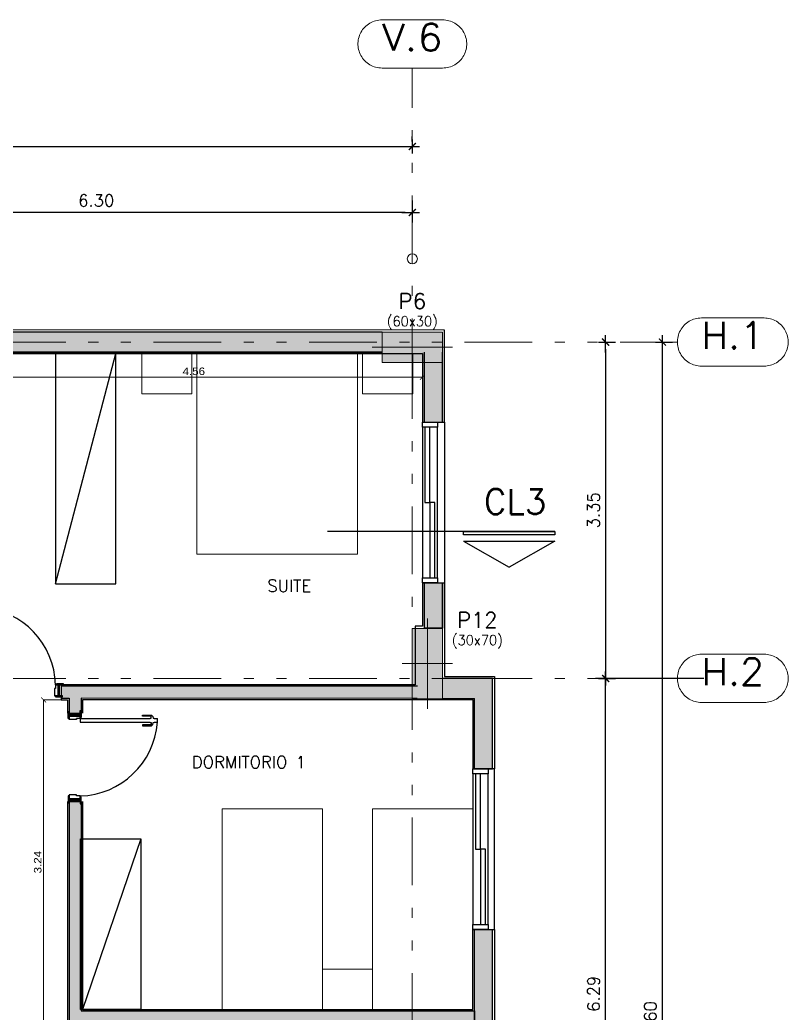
# Model space of a CAD drawing. Header units: metres. Extents: x 219 to 707, y -561 to -17.
# Drawn here: x 360.83 to 368.49, y -177.11 to -167.21 of the extents above; entities that cross this region are included whole.
import ezdxf
from ezdxf.enums import TextEntityAlignment as Align

# ---------------------------------------------------------------- set-up
doc = ezdxf.new("R2010")
doc.units = ezdxf.units.M
doc.linetypes.add('CYPE_RAYAPUNTOPUNTO', pattern=[0.45, 0.225, -0.075, 0, -0.075, 0, -0.075])
for name, color, linetype in [('1', 1, 'Continuous'), ('A-Aberturas', 2, 'Continuous'), ('A-Equipamiento fijo', 253, 'Continuous'), ('A-Muros', 4, 'Continuous'), ('A-Revoques', 1, 'Continuous'), ('A-Texto', 3, 'Continuous'), ('Dr Ejes en bloque', 4, 'Continuous'), ('TCOTA', 1, 'Continuous')]:
    doc.layers.add(name, color=color, linetype=linetype)
for name, color, linetype, lineweight in [('A-Equipamiento', 251, 'Continuous', 5), ('COTAS_ACOTACION', 2, 'Continuous', 0), ('COTAS_REF_LINEAS', 2, 'Continuous', 0), ('COTAS_REPLANTEO', 7, 'CYPE_RAYAPUNTOPUNTO', 0), ('PILAR_DIM', 253, 'Continuous', 0), ('PILAR_EJES', 1, 'Continuous', 0), ('PILAR_HORMIGON', 5, 'Continuous', 20), ('PILAR_REF', 253, 'Continuous', 0)]:
    doc.layers.add(name, color=color, linetype=linetype, lineweight=lineweight)
doc.layers.add('M3- Muro Hueco 15', color=113, linetype='Continuous', transparency=0.7)
doc.layers.add('M4-Muro Hueco 22', color=42, linetype='Continuous', transparency=0.5)
doc.styles.add('1-50', font='arial.ttf', dxfattribs={"width": 1.1, "height": 0.075})
doc.styles.add('CYPETXT', font='romans', dxfattribs={"height": 0.2})
doc.styles.add('T12', font='romans.shx', dxfattribs={"height": 0.12})
doc.styles.add('T25', font='romans.shx', dxfattribs={"height": 0.25})
doc.dimstyles.new('1-50', dxfattribs={"dimscale": 0, "dimtxt": 0.075, "dimasz": 0.05, "dimexe": 0, "dimexo": 0.025, "dimgap": 0.02, "dimtad": 1, "dimzin": 4, "dimdsep": 46, "dimtxsty": '1-50', "dimblk": 'ARCHTICK', "dimcen": 0.09, "dimclrd": 256, "dimclre": 8, "dimclrt": 2, "dimadec": 0, "dimazin": 3, "dimtfac": 1, "dimtofl": 0, "dimtmove": 2, "dimatfit": 3, "dimldrblk": 'OPEN90', "dimfxl": 1, "dimtolj": 1, "dimtzin": 0, "dimlwd": 18, "dimlwe": 18, "dimarcsym": 0})
doc.dimstyles.new('DIM50', dxfattribs={"dimtxt": 0.12, "dimasz": 0.07, "dimexe": 0.1, "dimexo": 0.05, "dimgap": 0.06, "dimtad": 1, "dimzin": 4, "dimdsep": 46, "dimtxsty": 'T12', "dimblk1": 'COTA1', "dimblk2": 'COTA1', "dimsah": 1, "dimcen": 0.07, "dimclrt": 3, "dimadec": 0, "dimazin": 0, "dimtfac": 1, "dimtmove": 2, "dimatfit": 0, "dimldrblk": 'COTA1', "dimfxl": 1, "dimtolj": 1, "dimtzin": 4, "dimarcsym": 0})

# ---------------------------------------------------------------- blocks, each defined once
blk = doc.blocks.new('A$Cdcc540ea')
for points in [[(-0.15, -0.1), (0, -0.1), (0, -0.15), (-0.15, -0.15), (-0.15, -0.1)], [(-0.15, -1.65), (0, -1.65), (0, -1.7), (-0.15, -1.7), (-0.15, -1.65)]]:
    blk.add_lwpolyline(points)
at = {"color": 1}
blk.add_lwpolyline([(-0.15, -1.65), (0, -1.65), (0, -0.15), (-0.15, -0.15)], close=True, dxfattribs=at)
for points in [[(-0.075, -0.9), (-0.075, -0.15), (-0.125, -0.15), (-0.125, -0.9)], [(-0.025, -1.65), (-0.025, -0.9), (-0.075, -0.9), (-0.075, -1.65)]]:
    blk.add_lwpolyline(points, close=True)
blk = doc.blocks.new('hoja 75')
for p, q in [((2946.8799, 1180.9638), (2947.5768, 1180.9638)), ((2946.8799, 1180.9638), (2946.8799, 1180.9278)), ((2947.502, 1180.9982), (2947.5913, 1180.9982)), ((2947.502, 1180.9896), (2947.502, 1180.9982)), ((2947.5875, 1180.9896), (2947.502, 1180.9896)), ((2947.5768, 1180.9638), (2947.5768, 1180.9675)), ((2947.5768, 1180.9675), (2947.5864, 1180.9675)), ((2947.5864, 1180.9675), (2947.5891, 1180.9821)), ((2947.5891, 1180.9821), (2947.5875, 1180.9896)), ((2947.5913, 1180.9982), (2947.6042, 1180.9864)), ((2947.6042, 1180.9864), (2947.6069, 1180.967)), ((2947.6069, 1180.967), (2947.6166, 1180.967)), ((2947.6166, 1180.967), (2947.6166, 1180.9638)), ((2947.6166, 1180.9638), (2947.6499, 1180.9638)), ((2947.6499, 1180.9277), (2947.6499, 1180.9638)), ((2946.8799, 1180.9278), (2947.5768, 1180.9278)), ((2947.5875, 1180.9019), (2947.502, 1180.9019)), ((2947.502, 1180.9019), (2947.502, 1180.8933)), ((2947.502, 1180.8933), (2947.5913, 1180.8933)), ((2947.5768, 1180.9278), (2947.5768, 1180.924)), ((2947.5768, 1180.924), (2947.5864, 1180.924)), ((2947.5864, 1180.924), (2947.5891, 1180.9094)), ((2947.5891, 1180.9094), (2947.5875, 1180.9019)), ((2947.5913, 1180.8933), (2947.6042, 1180.9051)), ((2947.6042, 1180.9051), (2947.6069, 1180.9245)), ((2947.6069, 1180.9245), (2947.6166, 1180.9245)), ((2947.6166, 1180.9277), (2947.6499, 1180.9277)), ((2947.6166, 1180.9245), (2947.6166, 1180.9277))]:
    blk.add_line(p, q)
blk = doc.blocks.new('A$C30CA3CF2')
at = {"transparency": 33554661}
h = blk.add_hatch(dxfattribs=at)
h.set_pattern_fill('ANSI31', color=1, scale=0.001, angle=180, style=0)
h.set_pattern_definition([(225, (3011.2897267, 1180.500286), (0.0022450640303, -0.0022450640303), [])])
h.paths.add_polyline_path([(1.609, 0.7021), (1.624, 0.7021), (1.624, 0.8121), (1.609, 0.8121)])
h.paths.add_polyline_path([(0.774, 0.7021), (0.789, 0.7021), (0.789, 0.8121), (0.774, 0.8121)])
for p, q in [((0.774, 0.8121), (0.754, 0.8121)), ((1.624, 0.8121), (1.644, 0.8121)), ((0.824, 0.7761), (0.814, 0.7761)), ((1.574, 0.7021), (1.654, 0.7021))]:
    blk.add_line(p, q, dxfattribs=at)
for points in [[(0.734, 0.8221), (0.804, 0.8221), (0.804, 0.8121), (0.734, 0.8121)], [(1.664, 0.8221), (1.594, 0.8221), (1.594, 0.8121), (1.664, 0.8121)], [(0.744, 0.7021), (0.814, 0.7021), (0.814, 0.6921), (0.744, 0.6921)], [(1.654, 0.7021), (1.584, 0.7021), (1.584, 0.6921), (1.654, 0.6921)]]:
    blk.add_lwpolyline(points, close=True, dxfattribs=at)
at = {"color": 0, "linetype": 'ByBlock', "transparency": 33554661}
for points in [[(0.759, 0.8121), (0.774, 0.8121), (0.774, 0.7021), (0.759, 0.7021)], [(0.789, 0.8121), (0.814, 0.8121), (0.814, 0.7761), (0.824, 0.7761), (0.824, 0.7021), (0.789, 0.7021)], [(1.609, 0.8121), (1.584, 0.8121), (1.584, 0.7761), (1.574, 0.7761), (1.574, 0.7021), (1.609, 0.7021)], [(1.624, 0.8121), (1.639, 0.8121), (1.639, 0.7021), (1.624, 0.7021)]]:
    blk.add_lwpolyline(points, close=True, dxfattribs=at)
at = {"color": 1, "transparency": 33554661}
blk.add_arc((0.7921, 0.7921), 0.7921, 1.44662, 85.80964, dxfattribs=at)
at = {"transparency": 33554661, "rotation": 90}
blk.add_blockref('hoja 75', (1181.7777, -2946.0678), dxfattribs=at)
blk.add_blockref('hoja 75', (1181.7777, -2946.0678), dxfattribs=at)
blk = doc.blocks.new('_ArchTick')
at = {"color": 0, "linetype": 'ByBlock', "const_width": 0.15}
blk.add_lwpolyline([(-0.5, -0.5), (0.5, 0.5)], dxfattribs=at)
blk = doc.blocks.new('*D288')
at = {"layer": 'Defpoints', "color": 0, "transparency": 16777216}
for p in [(360.2898, -170.6219), (364.8456, -170.6219), (360.2898, -170.7741)]:
    blk.add_point(p, dxfattribs=at)
at = {"layer": 'TCOTA', "color": 8, "lineweight": 18, "transparency": 16777216}
for p, q in [((360.2898, -170.6469), (360.2898, -170.7741)), ((364.8456, -170.6469), (364.8456, -170.7741))]:
    blk.add_line(p, q, dxfattribs=at)
at = {"layer": 'TCOTA', "lineweight": 18, "transparency": 16777216}
blk.add_line((364.8456, -170.7741), (360.2898, -170.7741), dxfattribs=at)
at = {"layer": 'TCOTA', "lineweight": 18, "transparency": 16777216, "xscale": 0.05, "yscale": 0.05, "zscale": 0.05, "rotation": 180}
blk.add_blockref('_ArchTick', (360.2898, -170.7741), dxfattribs=at)
at = {"layer": 'TCOTA', "lineweight": 18, "transparency": 16777216, "xscale": 0.05, "yscale": 0.05, "zscale": 0.05}
blk.add_blockref('_ArchTick', (364.8456, -170.7741), dxfattribs=at)
at = {"layer": 'TCOTA', "color": 2, "transparency": 16777216, "insert": (362.5677, -170.7158), "char_height": 0.075, "attachment_point": 5, "style": '1-50'}
blk.add_mtext('\\A1;4.56', dxfattribs=at)
blk = doc.blocks.new('_Open90')
at = {"color": 0, "linetype": 'ByBlock', "lineweight": -2}
for p, q in [((0, 0), (-1, 0)), ((-0.5, 0.5), (0, 0)), ((0, 0), (-0.5, -0.5))]:
    blk.add_line(p, q, dxfattribs=at)
blk = doc.blocks.new('*D322')
at = {"layer": 'Defpoints', "color": 0, "transparency": 16777216}
for p in [(361.3097, -173.989), (361.0705, -177.2247), (361.3097, -177.2247)]:
    blk.add_point(p, dxfattribs=at)
at = {"layer": 'TCOTA', "color": 8, "lineweight": 18, "transparency": 16777216}
for p, q in [((361.2847, -173.989), (361.0705, -173.989)), ((361.2847, -177.2247), (361.0705, -177.2247))]:
    blk.add_line(p, q, dxfattribs=at)
at = {"layer": 'TCOTA', "lineweight": 18, "transparency": 16777216}
blk.add_line((361.0705, -173.989), (361.0705, -177.2247), dxfattribs=at)
at = {"layer": 'TCOTA', "lineweight": 18, "transparency": 16777216, "xscale": 0.05, "yscale": 0.05, "zscale": 0.05}
for p, rotation in [((361.0705, -173.989), 90), ((361.0705, -177.2247), 270)]:
    blk.add_blockref('_ArchTick', p, dxfattribs=dict(at, rotation=rotation))
at = {"layer": 'TCOTA', "color": 2, "transparency": 16777216, "insert": (361.0122, -175.6069), "char_height": 0.075, "attachment_point": 5, "rotation": 90, "style": '1-50'}
blk.add_mtext('\\A1;3.24', dxfattribs=at)
blk = doc.blocks.new('Ejes del pilar')
at = {"layer": 'PILAR_EJES'}
for p, q in [((0, -0.5), (0, 0.5)), ((-0.5, 0), (0.5, 0))]:
    blk.add_line(p, q, dxfattribs=at)
blk = doc.blocks.new('A$Cbfd24b4d')
at = {"transparency": 33554559}
h = blk.add_hatch(color=253, dxfattribs=at)
h.paths.add_polyline_path([(-3.1502, 0.1), (-3.1502, 0), (-3.15, 0), (-2.8002, 0), (-2.8002, 0.1)])
h.paths.add_polyline_path([(-2.4502, 0.1), (-2.7, 0.1), (-2.7, 0), (-2.4502, 0)])
h.paths.add_polyline_path([(-2.8002, 0), (-2.7, 0), (-2.7, 0.1), (-2.8002, 0.1)])
h.paths.add_polyline_path([(-2.7, 0), (-2.8002, 0), (-2.8002, -0.1), (-2.7, -0.1)])
h.paths.add_polyline_path([(-2.4502, -0.1), (-2.4502, 0), (-2.7, 0), (-2.7, -0.1)])
h.paths.add_polyline_path([(-3.1502, -0.1), (-2.8503, -0.1), (-2.85, -0.1), (-2.8002, -0.1), (-2.8002, 0), (-3.15, 0), (-3.1502, 0)])
h.paths.add_polyline_path([(-0.35, 0.1), (-0.35, 0), (0, 0), (0, 0.1)])
h.paths.add_polyline_path([(0, 0), (0.0484, 0), (0.0484, 0.1), (0, 0.1)])
h.paths.add_polyline_path([(0.35, 0.1), (0.0484, 0.1), (0.0484, 0), (0.35, 0)])
h.paths.add_polyline_path([(0.35, -0.1), (0.35, 0), (0.0484, 0), (0.0484, -0.1)])
h.paths.add_polyline_path([(0.0484, 0), (0, 0), (0, -0.1), (0.0484, -0.1)])
h.paths.add_polyline_path([(-0.35, -0.1), (0, -0.1), (0, 0), (-0.35, 0)])
h.paths.add_polyline_path([(6, 0.1), (6, 0), (6.3, 0), (6.3, 0.1)])
h.paths.add_polyline_path([(6.6, 0.1), (6.3, 0.1), (6.3, 0), (6.6, 0)])
h.paths.add_polyline_path([(6.3, -0.05), (6.6, -0.05), (6.6, 0), (6.3, 0)])
h.paths.add_polyline_path([(6, -0.05), (6.3, -0.05), (6.3, 0), (6, 0)])
h.paths.add_polyline_path([(6, -0.2), (6.3, -0.2), (6.3, -0.05), (6, -0.05)])
h.paths.add_polyline_path([(6.6, -0.2), (6.6, -0.05), (6.3, -0.05), (6.3, -0.2)])
h.paths.add_polyline_path([(-17.7003, -3.3492), (-17.7003, -3.4229), (-17.3003, -3.4229), (-17.3003, -3.3492)])
h.paths.add_polyline_path([(-16.9003, -3.3492), (-17.3003, -3.3492), (-17.3003, -3.4229), (-16.9003, -3.4229)])
h.paths.add_polyline_path([(-17.7003, -3.4742), (-17.3003, -3.4742), (-17.3003, -3.4229), (-17.7003, -3.4229)])
h.paths.add_polyline_path([(-17.3003, -3.4742), (-16.9003, -3.4742), (-16.9003, -3.4229), (-17.3003, -3.4229)])
h.paths.add_polyline_path([(-16.9003, -3.5992), (-16.9003, -3.4742), (-17.3003, -3.4742), (-17.3003, -3.5992)])
h.paths.add_polyline_path([(-17.7003, -3.5992), (-17.3003, -3.5992), (-17.3003, -3.4742), (-17.7003, -3.4742)])
h = blk.add_hatch(color=253, dxfattribs=at)
h.paths.add_polyline_path([(-17.7008, -9.9381), (-17.0008, -9.9381), (-17.0008, -9.6381), (-17.7008, -9.6381)])
h.paths.add_polyline_path([(-17.2011, -13.9003), (-16.9011, -13.9003), (-16.9011, -13.3003), (-17.2011, -13.3003)])
h.paths.add_polyline_path([(-12.0511, -13.9003), (-11.7511, -13.9003), (-11.7511, -13.3003), (-12.0511, -13.3003)])
h.paths.add_polyline_path([(-12.0508, -10.4381), (-11.7508, -10.4381), (-11.7508, -9.6381), (-12.0508, -9.6381)])
h.paths.add_polyline_path([(-6.8008, -10.3381), (-6.4508, -10.3381), (-6.4508, -9.6381), (-6.8008, -9.6381)])
h.paths.add_polyline_path([(-6.802, -13.9003), (-6.502, -13.9003), (-6.502, -13.3003), (-6.802, -13.3003)])
h.paths.add_polyline_path([(-3.7511, -13.9003), (-3.4511, -13.9003), (-3.4511, -13.2003), (-3.7511, -13.2003)])
h.paths.add_polyline_path([(-3.7508, -10.3381), (-3.4508, -10.3381), (-3.4508, -9.6381), (-3.7508, -9.6381)])
h.paths.add_polyline_path([(0.9002, -13.9003), (1.6002, -13.9003), (1.6002, -13.6003), (0.9002, -13.6003)])
h.paths.add_polyline_path([(6.3, -13.9003), (6.6, -13.9003), (6.6, -13.3003), (6.3, -13.3003)])
h.paths.add_polyline_path([(6.3, -10.3381), (6.6, -10.3381), (6.6, -9.6381), (6.3, -9.6381)])
h.paths.add_polyline_path([(6.2997, -3.5519), (6.5997, -3.5519), (6.5997, -2.8519), (6.2997, -2.8519)])
h.paths.add_polyline_path([(-0.3503, -4.0492), (-0.0503, -4.0492), (-0.0503, -3.3492), (-0.3503, -3.3492)])
h.paths.add_polyline_path([(-3.1503, -4.05), (-2.8503, -4.05), (-2.8503, -3.35), (-3.1503, -3.35)])
h.paths.add_polyline_path([(-7.3003, -3.6492), (-6.6003, -3.6492), (-6.6003, -3.3492), (-7.3003, -3.3492)])
h.paths.add_polyline_path([(-12.0503, -3.6492), (-11.3503, -3.6492), (-11.3503, -3.3492), (-12.0503, -3.3492)])
at = {"layer": 'PILAR_HORMIGON'}
for points in [[(6, -0.2), (6.6, -0.2), (6.6, 0.1), (6, 0.1), (6, -0.2)], [(6, -0.2), (6.6, -0.2), (6.6, 0.1), (6, 0.1), (6, -0.2)], [(6.2997, -3.5519), (6.5997, -3.5519), (6.5997, -2.8519), (6.2997, -2.8519), (6.2997, -3.5519)], [(6.2997, -3.5519), (6.5997, -3.5519), (6.5997, -2.8519), (6.2997, -2.8519), (6.2997, -3.5519)]]:
    blk.add_lwpolyline(points, close=True, dxfattribs=at)
at = {"layer": 'PILAR_EJES'}
for p, xscale, yscale in [((6.3, -0.05), 0.8, 0.5), ((6.3, -0.05), 0.8, 0.5), ((6.4497, -3.2019), 0.5, 0.9000000000000001), ((6.4497, -3.2019), 0.5, 0.9000000000000001)]:
    blk.add_blockref('Ejes del pilar', p, dxfattribs=dict(at, xscale=xscale, yscale=yscale))
at = {"layer": 'PILAR_DIM', "lineweight": 0, "style": 'CYPETXT', "width": 0.882521}
for s, p, p2 in [('(60x30)', (6.0458, 0.16), (6.5543, 0.16)), ('(60x30)', (6.0458, 0.16), (6.5543, 0.16)), ('(30x70)', (6.6939, -3.0182), (7.2024, -3.0182)), ('(30x70)', (6.6939, -3.0182), (7.2024, -3.0182))]:
    blk.add_text(s, height=0.1, dxfattribs=at).set_placement(p, p2, align=Align.FIT)
at = {"layer": 'PILAR_REF', "style": 'CYPETXT'}
for s, width, p, p2 in [('P6', 0.99744, (6.1616, 0.3342), (6.4384, 0.3342)), ('P6', 0.99744, (6.1616, 0.3342), (6.4384, 0.3342)), ('P12', 0.951021, (6.7468, -2.8441), (7.1495, -2.8441)), ('P12', 0.951021, (6.7468, -2.8441), (7.1495, -2.8441))]:
    blk.add_text(s, height=0.15333, dxfattribs=dict(at, width=width)).set_placement(p, p2, align=Align.FIT)
blk = doc.blocks.new('COTA1')
for p, q in [((-1.5, 0), (1, 0)), ((0, 1), (0, -1))]:
    blk.add_line(p, q)
at = {"const_width": 0.2}
blk.add_lwpolyline([(-0.5, -0.5), (0.5, 0.5)], dxfattribs=at)
blk = doc.blocks.new('*D846')
at = {"layer": 'Defpoints', "color": 0, "transparency": 16777216}
for p in [(139.0277, 145.208), (132.7277, 145.0374), (132.7277, 145.0374)]:
    blk.add_point(p, dxfattribs=at)
at = {"layer": 'TCOTA', "color": 0, "lineweight": -2, "transparency": 16777216}
for p, q in [((132.7277, 145.0874), (132.7277, 145.1374)), ((139.0277, 145.158), (139.0277, 144.9374)), ((138.9577, 145.0374), (132.7977, 145.0374))]:
    blk.add_line(p, q, dxfattribs=at)
at = {"layer": 'TCOTA', "color": 0, "lineweight": -2, "transparency": 16777216, "xscale": 0.07, "yscale": 0.07, "zscale": 0.07, "rotation": 180}
blk.add_blockref('COTA1', (132.7277, 145.0374), dxfattribs=at)
at = {"layer": 'TCOTA', "color": 0, "lineweight": -2, "transparency": 16777216, "xscale": 0.07, "yscale": 0.07, "zscale": 0.07}
blk.add_blockref('COTA1', (139.0277, 145.0374), dxfattribs=at)
at = {"layer": 'TCOTA', "color": 3, "transparency": 16777216, "insert": (135.8777, 145.1574), "char_height": 0.12, "attachment_point": 5, "style": 'T12'}
blk.add_mtext('\\A1;6.30', dxfattribs=at)
blk = doc.blocks.new('*D847')
at = {"layer": 'Defpoints', "color": 0, "transparency": 16777216}
for p in [(115.8777, 145.6949), (139.0277, 145.6949), (139.0277, 145.6949)]:
    blk.add_point(p, dxfattribs=at)
at = {"layer": 'TCOTA', "color": 0, "lineweight": -2, "transparency": 16777216}
for p, q in [((115.8777, 145.7449), (115.8777, 145.7949)), ((139.0277, 145.7449), (139.0277, 145.7949)), ((115.9477, 145.6949), (138.9577, 145.6949))]:
    blk.add_line(p, q, dxfattribs=at)
at = {"layer": 'TCOTA', "color": 0, "lineweight": -2, "transparency": 16777216, "xscale": 0.07, "yscale": 0.07, "zscale": 0.07, "rotation": 180}
blk.add_blockref('COTA1', (115.8777, 145.6949), dxfattribs=at)
at = {"layer": 'TCOTA', "color": 0, "lineweight": -2, "transparency": 16777216, "xscale": 0.07, "yscale": 0.07, "zscale": 0.07}
blk.add_blockref('COTA1', (139.0277, 145.6949), dxfattribs=at)
at = {"layer": 'TCOTA', "color": 3, "transparency": 16777216, "insert": (127.4527, 145.8149), "char_height": 0.12, "attachment_point": 5, "style": 'T12'}
blk.add_mtext('\\A1;23.15', dxfattribs=at)
blk = doc.blocks.new('*D839')
at = {"layer": 'Defpoints', "color": 0, "transparency": 16777216}
for p in [(140.9541, 143.7469), (140.9541, 140.394), (140.9541, 140.394)]:
    blk.add_point(p, dxfattribs=at)
at = {"layer": 'TCOTA', "color": 0, "lineweight": -2, "transparency": 16777216}
for p, q in [((141.0041, 143.7469), (141.0541, 143.7469)), ((140.9541, 143.6769), (140.9541, 140.464)), ((141.0041, 140.394), (141.0541, 140.394))]:
    blk.add_line(p, q, dxfattribs=at)
at = {"layer": 'TCOTA', "color": 0, "lineweight": -2, "transparency": 16777216, "xscale": 0.07, "yscale": 0.07, "zscale": 0.07}
for p, rotation in [((140.9541, 143.7469), 90), ((140.9541, 140.394), 270)]:
    blk.add_blockref('COTA1', p, dxfattribs=dict(at, rotation=rotation))
at = {"layer": 'TCOTA', "color": 3, "transparency": 16777216, "insert": (140.8341, 142.0704), "char_height": 0.12, "attachment_point": 5, "rotation": 90, "style": 'T12'}
blk.add_mtext('\\A1;3.35', dxfattribs=at)
blk = doc.blocks.new('*D841')
at = {"layer": 'Defpoints', "color": 0, "transparency": 16777216}
for p in [(140.9541, 140.394), (141.9839, 140.394, 0), (140.9541, 134.1088)]:
    blk.add_point(p, dxfattribs=at)
at = {"layer": 'TCOTA', "color": 0, "lineweight": -2, "transparency": 16777216}
for p, q in [((141.9339, 140.394), (140.8541, 140.394)), ((140.9541, 134.1788), (140.9541, 140.324)), ((141.0041, 134.1088), (141.0541, 134.1088))]:
    blk.add_line(p, q, dxfattribs=at)
at = {"layer": 'TCOTA', "color": 0, "lineweight": -2, "transparency": 16777216, "xscale": 0.07, "yscale": 0.07, "zscale": 0.07}
for p, rotation in [((140.9541, 140.394), 90), ((140.9541, 134.1088), 270)]:
    blk.add_blockref('COTA1', p, dxfattribs=dict(at, rotation=rotation))
at = {"layer": 'TCOTA', "color": 3, "transparency": 16777216, "insert": (140.8341, 137.2514), "char_height": 0.12, "attachment_point": 5, "rotation": 90, "style": 'T12'}
blk.add_mtext('\\A1;6.29', dxfattribs=at)
blk = doc.blocks.new('*D843')
at = {"layer": 'Defpoints', "color": 0, "transparency": 16777216}
for p in [(141.52, 143.7469), (141.52, 143.7469), (141.52, 130.1466)]:
    blk.add_point(p, dxfattribs=at)
at = {"layer": 'TCOTA', "color": 0, "lineweight": -2, "transparency": 16777216}
for p, q in [((141.57, 143.7469), (141.62, 143.7469)), ((141.52, 130.2166), (141.52, 143.6769)), ((141.57, 130.1466), (141.62, 130.1466))]:
    blk.add_line(p, q, dxfattribs=at)
at = {"layer": 'TCOTA', "color": 0, "lineweight": -2, "transparency": 16777216, "xscale": 0.07, "yscale": 0.07, "zscale": 0.07}
for p, rotation in [((141.52, 143.7469), 90), ((141.52, 130.1466), 270)]:
    blk.add_blockref('COTA1', p, dxfattribs=dict(at, rotation=rotation))
at = {"layer": 'TCOTA', "color": 3, "transparency": 16777216, "insert": (141.4, 136.9468), "char_height": 0.12, "attachment_point": 5, "rotation": 90, "style": 'T12'}
blk.add_mtext('\\A1;13.60', dxfattribs=at)
blk = doc.blocks.new('Flecha2')
for p, q in [((-0.35, -0.2), (0, 0)), ((0.35, -0.2), (0, 0)), ((-0.35, -0.2), (0.35, -0.2)), ((0.35, -0.25), (-0.35, -0.25)), ((-0.35, -0.25), (-0.35, -0.275)), ((-0.35, -0.275), (0.35, -0.275)), ((0.35, -0.275), (0.35, -0.25))]:
    blk.add_line(p, q)
blk = doc.blocks.new('DSADADASDAS')
at = {"layer": 'COTAS_ACOTACION'}
blk.add_circle((139.0277, 144.5765, -0.525), 0.05, dxfattribs=at)
at = {"layer": 'COTAS_REF_LINEAS'}
for points in [[(139.3297, 146.9578), (139.3457, 146.9573), (139.3617, 146.9557), (139.3775, 146.953), (139.3931, 146.9493), (139.4084, 146.9446), (139.4234, 146.9388), (139.438, 146.932), (139.452, 146.9243), (139.4655, 146.9157), (139.4784, 146.9062), (139.4907, 146.8958), (139.5022, 146.8847), (139.513, 146.8728), (139.5229, 146.8602), (139.532, 146.847), (139.5402, 146.8332), (139.5474, 146.8189), (139.5537, 146.8041), (139.5589, 146.7889), (139.5632, 146.7735), (139.5664, 146.7577), (139.5685, 146.7419), (139.5696, 146.7259), (139.5696, 146.7098), (139.5685, 146.6938), (139.5664, 146.6779), (139.5632, 146.6622), (139.5589, 146.6467), (139.5537, 146.6316), (139.5474, 146.6168), (139.5402, 146.6025), (139.532, 146.5887), (139.5229, 146.5755), (139.513, 146.5629), (139.5022, 146.551), (139.4907, 146.5398), (139.4784, 146.5295), (139.4655, 146.52), (139.452, 146.5113), (139.438, 146.5036), (139.4234, 146.4969), (139.4084, 146.4911), (139.3931, 146.4864), (139.3775, 146.4826), (139.3617, 146.48), (139.3457, 146.4784), (139.3297, 146.4778), (138.7257, 146.4778), (138.7097, 146.4784), (138.6937, 146.48), (138.6779, 146.4826), (138.6623, 146.4864), (138.647, 146.4911), (138.632, 146.4969), (138.6175, 146.5036), (138.6034, 146.5113), (138.5899, 146.52), (138.577, 146.5295), (138.5647, 146.5398), (138.5532, 146.551), (138.5424, 146.5629), (138.5325, 146.5755), (138.5234, 146.5887), (138.5152, 146.6025), (138.508, 146.6168), (138.5017, 146.6316), (138.4965, 146.6467), (138.4922, 146.6622), (138.4891, 146.6779), (138.4869, 146.6938), (138.4858, 146.7098), (138.4858, 146.7259), (138.4869, 146.7419), (138.4891, 146.7577), (138.4922, 146.7735), (138.4965, 146.7889), (138.5017, 146.8041), (138.508, 146.8189), (138.5152, 146.8332), (138.5234, 146.847), (138.5325, 146.8602), (138.5424, 146.8728), (138.5532, 146.8847), (138.5647, 146.8958), (138.577, 146.9062), (138.5899, 146.9157), (138.6034, 146.9243), (138.6175, 146.932), (138.632, 146.9388), (138.647, 146.9446), (138.6623, 146.9493), (138.6779, 146.953), (138.6937, 146.9557), (138.7097, 146.9573), (138.7257, 146.9578), (139.3297, 146.9578)], [(142.5335, 143.9869), (142.5495, 143.9863), (142.5655, 143.9847), (142.5813, 143.9821), (142.5969, 143.9784), (142.6122, 143.9736), (142.6272, 143.9678), (142.6417, 143.9611), (142.6558, 143.9534), (142.6693, 143.9448), (142.6822, 143.9352), (142.6945, 143.9249), (142.706, 143.9137), (142.7168, 143.9018), (142.7267, 143.8892), (142.7358, 143.876), (142.744, 143.8622), (142.7512, 143.8479), (142.7575, 143.8331), (142.7627, 143.818), (142.767, 143.8025), (142.7702, 143.7868), (142.7723, 143.7709), (142.7734, 143.7549), (142.7734, 143.7389), (142.7723, 143.7229), (142.7702, 143.707), (142.767, 143.6912), (142.7627, 143.6758), (142.7575, 143.6606), (142.7512, 143.6459), (142.744, 143.6315), (142.7358, 143.6177), (142.7267, 143.6045), (142.7168, 143.5919), (142.706, 143.58), (142.6945, 143.5689), (142.6822, 143.5585), (142.6693, 143.549), (142.6558, 143.5404), (142.6417, 143.5327), (142.6272, 143.5259), (142.6122, 143.5202), (142.5969, 143.5154), (142.5813, 143.5117), (142.5655, 143.509), (142.5495, 143.5074), (142.5335, 143.5069), (141.9095, 143.5069), (141.8935, 143.5074), (141.8775, 143.509), (141.8617, 143.5117), (141.8461, 143.5154), (141.8308, 143.5202), (141.8158, 143.5259), (141.8013, 143.5327), (141.7872, 143.5404), (141.7737, 143.549), (141.7608, 143.5585), (141.7485, 143.5689), (141.737, 143.58), (141.7262, 143.5919), (141.7163, 143.6045), (141.7072, 143.6177), (141.699, 143.6315), (141.6918, 143.6459), (141.6855, 143.6606), (141.6803, 143.6758), (141.676, 143.6912), (141.6728, 143.707), (141.6707, 143.7229), (141.6696, 143.7389), (141.6696, 143.7549), (141.6707, 143.7709), (141.6728, 143.7868), (141.676, 143.8025), (141.6803, 143.818), (141.6855, 143.8331), (141.6918, 143.8479), (141.699, 143.8622), (141.7072, 143.876), (141.7163, 143.8892), (141.7262, 143.9018), (141.737, 143.9137), (141.7485, 143.9249), (141.7608, 143.9352), (141.7737, 143.9448), (141.7872, 143.9534), (141.8013, 143.9611), (141.8158, 143.9678), (141.8308, 143.9736), (141.8461, 143.9784), (141.8617, 143.9821), (141.8775, 143.9847), (141.8935, 143.9863), (141.9095, 143.9869), (142.5335, 143.9869)], [(142.5335, 140.6353), (142.5495, 140.6347), (142.5655, 140.6331), (142.5813, 140.6305), (142.5969, 140.6268), (142.6122, 140.622), (142.6272, 140.6162), (142.6417, 140.6095), (142.6558, 140.6018), (142.6693, 140.5932), (142.6822, 140.5836), (142.6945, 140.5733), (142.706, 140.5621), (142.7168, 140.5502), (142.7267, 140.5376), (142.7358, 140.5244), (142.744, 140.5106), (142.7512, 140.4963), (142.7575, 140.4815), (142.7627, 140.4664), (142.767, 140.4509), (142.7702, 140.4352), (142.7723, 140.4193), (142.7734, 140.4033), (142.7734, 140.3873), (142.7723, 140.3713), (142.7702, 140.3554), (142.767, 140.3396), (142.7627, 140.3242), (142.7575, 140.309), (142.7512, 140.2943), (142.744, 140.2799), (142.7358, 140.2661), (142.7267, 140.2529), (142.7168, 140.2403), (142.706, 140.2284), (142.6945, 140.2173), (142.6822, 140.2069), (142.6693, 140.1974), (142.6558, 140.1888), (142.6417, 140.1811), (142.6272, 140.1743), (142.6122, 140.1686), (142.5969, 140.1638), (142.5813, 140.1601), (142.5655, 140.1574), (142.5495, 140.1558), (142.5335, 140.1553), (141.9095, 140.1553), (141.8935, 140.1558), (141.8775, 140.1574), (141.8617, 140.1601), (141.8461, 140.1638), (141.8308, 140.1686), (141.8158, 140.1743), (141.8013, 140.1811), (141.7872, 140.1888), (141.7737, 140.1974), (141.7608, 140.2069), (141.7485, 140.2173), (141.737, 140.2284), (141.7262, 140.2403), (141.7163, 140.2529), (141.7072, 140.2661), (141.699, 140.2799), (141.6918, 140.2943), (141.6855, 140.309), (141.6803, 140.3242), (141.676, 140.3396), (141.6728, 140.3554), (141.6707, 140.3713), (141.6696, 140.3873), (141.6696, 140.4033), (141.6707, 140.4193), (141.6728, 140.4352), (141.676, 140.4509), (141.6803, 140.4664), (141.6855, 140.4815), (141.6918, 140.4963), (141.699, 140.5106), (141.7072, 140.5244), (141.7163, 140.5376), (141.7262, 140.5502), (141.737, 140.5621), (141.7485, 140.5733), (141.7608, 140.5836), (141.7737, 140.5932), (141.7872, 140.6018), (141.8013, 140.6095), (141.8158, 140.6162), (141.8308, 140.622), (141.8461, 140.6268), (141.8617, 140.6305), (141.8775, 140.6331), (141.8935, 140.6347), (141.9095, 140.6353), (142.5335, 140.6353)]]:
    blk.add_lwpolyline(points, close=True, dxfattribs=at)
at = {"layer": 'COTAS_REPLANTEO', "ltscale": 3}
for p, q in [((139.0277, 125.9327, -0.525), (139.0277, 146.4778, -0.525)), ((110.0984, 143.7469, -0.525), (141.6696, 143.7469, -0.525)), ((110.0984, 140.3953, -0.525), (141.6696, 140.3953, -0.525))]:
    blk.add_line(p, q, dxfattribs=at)
at = {"layer": 'COTAS_REF_LINEAS', "style": 'CYPETXT'}
for s, width, p, p2 in [('V.6', 1.057, (138.7257, 146.6512, -0.525), (139.3297, 146.6512, -0.525)), ('H.1', 1.142791, (141.9095, 143.6802, -0.525), (142.5335, 143.6802, -0.525)), ('H.2', 1.002857, (141.9095, 140.3286, -0.525), (142.5335, 140.3286, -0.525))]:
    blk.add_text(s, height=0.26667, dxfattribs=dict(at, width=width)).set_placement(p, p2, align=Align.FIT)
at = {"layer": 'TCOTA'}
for base, p1, p2, picture, middle in [((139.0277, 145.6949, -0.525), (115.8777, 145.6949, -0.525), (139.0277, 145.6949, -0.525), '*D847', (127.4527, 145.8149, -0.525)), ((132.7277, 145.0374, -0.525), (139.0277, 145.208, -0.525), (132.7277, 145.0374, -0.525), '*D846', (135.8777, 145.1574, -0.525))]:
    dim = blk.add_linear_dim(base=base, p1=p1, p2=p2, dimstyle='DIM50', dxfattribs=at)
    dim.commit()
    dim.dimension.update_dxf_attribs({"geometry": picture, "text_midpoint": middle})
for base, p1, p2, picture, middle in [((140.9541, 140.394, -0.525), (140.9541, 143.7469, -0.525), (140.9541, 140.394, -0.525), '*D839', (140.8341, 142.0704, -0.525)), ((141.52, 143.7469, -0.525), (141.52, 130.1466, -0.525), (141.52, 143.7469, -0.525), '*D843', (141.4, 136.9468, -0.525)), ((140.9541, 140.394, -0.525), (140.9541, 134.1088, -0.525), (141.9839, 140.394, -0.525), '*D841', (140.8341, 137.2514, -0.525))]:
    dim = blk.add_linear_dim(base=base, p1=p1, p2=p2, angle=90, dimstyle='DIM50', dxfattribs=at)
    dim.commit()
    dim.dimension.update_dxf_attribs({"geometry": picture, "text_midpoint": middle})

msp = doc.modelspace()

# ---------------------------------------------------------------- hatches: boundary and pattern name
at = {"layer": 'M3- Muro Hueco 15', "transparency": 33554687}
h = msp.add_hatch(color=256, dxfattribs=at)
h.dxf.hatch_style = 1
h.paths.add_polyline_path([(360.2752, -170.526), (360.1952, -170.526), (360.1952, -171.2226), (360.2752, -171.2226)])
h.paths.add_polyline_path([(358.8106, -172.2198), (358.6956, -172.2198)])
h.paths.add_polyline_path([(358.8106, -172.2198), (358.6956, -172.2198), (358.6956, -173.0349), (358.8106, -173.0349)])
h.paths.add_polyline_path([(360.195, -173.0349), (358.2956, -173.0349), (358.2956, -173.155), (360.195, -173.155)])
h.paths.add_polyline_path([(364.7953, -173.854), (361.2441, -173.854), (361.2441, -173.9744), (364.7953, -173.9744)])
h.paths.add_polyline_path([(361.4447, -173.9744), (361.3247, -173.9744), (361.3247, -174.1216), (361.4447, -174.1216)])
h.paths.add_polyline_path([(360.2747, -175.7338), (360.2747, -175.6248), (359.7757, -175.6248), (359.7757, -175.7848), (360.2747, -175.7848)])
h.paths.add_polyline_path([(361.4447, -175.0016), (361.3247, -175.0016), (361.3247, -177.0897), (361.4447, -177.0897)])
h.paths.add_polyline_path([(365.3652, -177.0897), (361.3247, -177.0897), (361.3247, -177.2097), (365.3652, -177.2097)])
h.paths.add_polyline_path([(360.2747, -175.7336), (360.1948, -175.7336), (360.1948, -175.7338), (360.2747, -175.7338)], flags=17)
at = {"layer": 'M4-Muro Hueco 22', "transparency": 33554687}
h = msp.add_hatch(color=256, dxfattribs=at)
h.dxf.hatch_style = 1
h.paths.add_polyline_path([(358.7956, -170.326), (364.4456, -170.326), (364.4456, -170.526), (358.7956, -170.526)])
h = msp.add_hatch(color=256, dxfattribs=at)
h.dxf.hatch_style = 1
h.paths.add_polyline_path([(365.0456, -171.2233), (364.8656, -171.2233), (364.8656, -170.526), (365.0456, -170.526)])
h = msp.add_hatch(color=256, dxfattribs=at)
h.dxf.hatch_style = 1
h.paths.add_polyline_path([(365.0453, -172.8233), (364.8656, -172.8233), (364.8656, -173.2756), (365.0453, -173.2756)])
h = msp.add_hatch(color=256, dxfattribs=at)
h.dxf.hatch_style = 1
h.paths.add_polyline_path([(365.5456, -173.7748), (365.0456, -173.7748), (365.0456, -173.9756), (365.3656, -173.9746), (365.3655, -174.6782), (365.5003, -174.6782), (365.5455, -174.6782)])
h = msp.add_hatch(color=256, dxfattribs=at)
h.dxf.hatch_style = 1
h.paths.add_polyline_path([(365.5453, -176.2782), (365.3653, -176.2782), (365.3652, -177.0897), (365.3652, -177.2097), (365.3676, -177.7448), (365.5476, -177.7448)])

# ---------------------------------------------------------------- linework, layer by layer
at = {"layer": '1'}
msp.add_line((365.3652, -177.0897), (365.3652, -177.2247), dxfattribs=at)
at = {"layer": 'A-Aberturas', "color": 252}
msp.add_line((365.0656, -171.2233), (365.0656, -172.8233), dxfattribs=at)
at = {"layer": 'A-Aberturas'}
msp.add_line((365.5653, -176.2782), (365.5655, -174.6782), dxfattribs=at)
at = {"layer": 'A-Equipamiento'}
for points in [[(362.5493, -170.5387), (362.0493, -170.5387), (362.0493, -170.9387), (362.5493, -170.9387)], [(362.5993, -170.5387), (362.5993, -172.5387), (364.1993, -172.5387), (364.1993, -170.5387)], [(364.2493, -170.5387), (364.7493, -170.5387), (364.7493, -170.9387), (364.2493, -170.9387)], [(362.8502, -177.0747), (362.8502, -175.0747), (363.8502, -175.0747), (363.8502, -177.0747)], [(364.3502, -177.0747), (364.3502, -176.6747), (363.8502, -176.6747), (363.8502, -177.0747)]]:
    msp.add_lwpolyline(points, close=True, dxfattribs=at)
msp.add_lwpolyline([(365.2066, -177.0747), (364.3502, -177.0747), (364.3502, -175.0747), (365.3502, -175.0747), (365.3502, -177.0747), (365.2216, -177.0747)], dxfattribs=at)
at = {"layer": 'A-Equipamiento fijo'}
for p, q in [((361.1897, -172.8332), (361.7897, -170.5387)), ((362.0397, -175.3747), (361.4597, -177.0747))]:
    msp.add_line(p, q, dxfattribs=at)
msp.add_lwpolyline([(361.1897, -170.5387), (361.1897, -172.8332), (361.7897, -172.8332), (361.7897, -170.5387), (361.1897, -170.5387)], dxfattribs=at)
msp.add_lwpolyline([(361.4398, -175.3747), (362.0397, -175.3747), (362.0397, -177.0747), (361.4397, -177.0747)], close=True, dxfattribs=at)
at = {"layer": 'A-Muros', "transparency": 33554687}
for p, q in [((364.4456, -170.326), (358.7956, -170.326)), ((364.4456, -170.526), (360.2752, -170.526)), ((360.2752, -170.526), (364.4456, -170.526)), ((365.0456, -171.2233), (365.0456, -170.526)), ((364.8656, -173.2756), (364.8656, -172.8233)), ((365.0456, -173.2756), (365.0456, -172.8233)), ((365.5456, -173.7753), (365.0456, -173.7753)), ((365.5455, -174.6782), (365.5456, -173.7753)), ((365.3655, -174.6782), (365.3656, -173.9746)), ((365.5451, -177.7448), (365.5453, -176.2782))]:
    msp.add_line(p, q, dxfattribs=at)
at = {"layer": 'A-Muros'}
for p, q in [((364.8656, -171.2233), (364.8656, -170.526)), ((364.8656, -171.2233), (365.0456, -171.2233)), ((364.8656, -172.8233), (365.0456, -172.8233)), ((364.7956, -173.8544), (361.2441, -173.854)), ((361.2441, -173.854), (361.2441, -173.974)), ((361.2441, -173.974), (361.3247, -173.974)), ((361.3247, -173.974), (361.3247, -174.1216)), ((364.7953, -173.9756), (361.4447, -173.974)), ((361.4447, -173.974), (361.4447, -174.1216)), ((365.0453, -173.9756), (365.3656, -173.9746)), ((361.3247, -174.1216), (361.4447, -174.1216)), ((365.3655, -174.6782), (365.5455, -174.6782)), ((361.3247, -175.0016), (361.3247, -177.2097)), ((361.3247, -175.0016), (361.4447, -175.0016)), ((361.4447, -175.0016), (361.4447, -177.0897)), ((365.3652, -177.0897), (365.3653, -176.2782)), ((365.3653, -176.2782), (365.5453, -176.2782)), ((361.4447, -177.0897), (365.3652, -177.0897))]:
    msp.add_line(p, q, dxfattribs=at)
at = {"layer": 'A-Revoques', "transparency": 33554687}
for p, q in [((365.0656, -171.2233), (365.0656, -170.3048)), ((364.8456, -170.5248), (364.8456, -170.526)), ((364.8456, -170.5387), (364.8456, -171.2233)), ((364.8456, -171.2233), (365.0656, -171.2233)), ((365.3502, -177.0747), (365.3503, -176.2782)), ((365.3503, -176.2782), (365.5653, -176.2782)), ((365.5653, -176.2782), (365.5651, -177.7448))]:
    msp.add_line(p, q, dxfattribs=at)
at = {"layer": 'A-Revoques'}
for p, q in [((364.8456, -172.8233), (365.0656, -172.8233)), ((365.0656, -172.8233), (365.0656, -173.7553)), ((365.0656, -173.7553), (365.5656, -173.7553)), ((365.5656, -173.7553), (365.5655, -174.6782)), ((361.2441, -173.839), (361.2441, -173.989)), ((361.2441, -173.989), (361.3097, -173.989)), ((361.3097, -173.989), (361.3097, -174.1216)), ((364.9256, -173.9894), (361.4597, -173.989)), ((361.4597, -173.989), (361.4597, -174.1216)), ((365.0609, -173.9894), (364.9256, -173.9894)), ((365.3506, -173.9894), (365.0609, -173.9894)), ((365.0609, -173.9894), (365.0609, -173.9894)), ((365.3505, -174.6782), (365.3506, -173.9894)), ((365.5655, -174.6782), (365.3505, -174.6782)), ((361.4597, -175.0016), (361.4597, -177.0747)), ((361.4597, -177.0747), (365.3502, -177.0747))]:
    msp.add_line(p, q, dxfattribs=at)
at = {"layer": 'A-Revoques', "transparency": 33554687}
msp.add_lwpolyline([(365.0656, -170.3048), (355.3756, -170.3035)], dxfattribs=at)
at = {"layer": 'A-Revoques'}
for points in [[(360.2898, -170.5387), (364.8456, -170.5387)], [(364.8456, -172.8233), (364.8456, -173.2561), (364.7753, -173.256), (364.7753, -173.8394), (361.2441, -173.839)]]:
    msp.add_lwpolyline(points, dxfattribs=at)
at = {"layer": 'A-Texto'}
msp.add_line((366.1647, -172.3108), (363.9001, -172.3108), dxfattribs=at)
at = {"layer": 'M4-Muro Hueco 22', "transparency": 33554687}
msp.add_line((365.3652, -177.2097), (365.3652, -177.0897), dxfattribs=at)
at = {"layer": 'M4-Muro Hueco 22', "transparency": 33554544}
msp.add_lwpolyline([(364.8656, -172.8233), (365.0453, -172.8233), (365.0453, -173.2756), (364.8656, -173.2756)], close=True, dxfattribs=at)
at = {"layer": 'M4-Muro Hueco 22', "transparency": 33554539}
msp.add_lwpolyline([(361.3097, -175.0016), (361.3097, -177.2247), (365.3502, -177.2247)], dxfattribs=at)

# ---------------------------------------------------------------- block references
msp.add_blockref('A$Cbfd24b4d', (358.4456, -170.426))
at = {"layer": 'A-Aberturas', "transparency": 33554687}
for p in [(364.9956, -171.1233), (365.5003, -174.5782)]:
    msp.add_blockref('A$Cdcc540ea', p, dxfattribs=at)
at = {"layer": 'A-Aberturas', "transparency": 33554661}
msp.add_blockref('A$C30CA3CF2', (359.6051, -174.651), dxfattribs=at)
at = {"layer": 'A-Aberturas', "transparency": 33554661, "rotation": 270}
msp.add_blockref('A$C30CA3CF2', (360.6226, -173.3627), dxfattribs=at)
at = {"layer": 'A-Texto', "xscale": -1.3, "yscale": 1.3, "zscale": 1.3, "rotation": 180}
msp.add_blockref('Flecha2', (365.7097, -172.6683), dxfattribs=at)
at = {"layer": 'Dr Ejes en bloque'}
msp.add_blockref('DSADADASDAS', (225.7179, -314.1705, 0.525), dxfattribs=at)

# ---------------------------------------------------------------- texts
at = {"layer": 'A-Texto'}
for s, height, style, p in [('CL3', 0.25, 'T25', (365.4592, -172.1384)), ('SUITE', 0.12, 'T12', (363.3, -172.9124)), ('DORMITORIO 1', 0.12, 'T12', (362.5483, -174.6705))]:
    msp.add_text(s, height=height, dxfattribs=dict(at, style=style)).set_placement(p)

# ---------------------------------------------------------------- dimensions: what is measured, and where the dimension line sits
at = {"layer": 'TCOTA'}
dim = msp.add_linear_dim(base=(360.2898, -170.7741), p1=(364.8456, -170.6219), p2=(360.2898, -170.6219), dimstyle='1-50', override={"dimscale": 1}, dxfattribs=at)
dim.commit()
dim.dimension.update_dxf_attribs({"geometry": '*D288', "text_midpoint": (362.5677, -170.7158)})
dim = msp.add_linear_dim(base=(361.0705, -177.2247), p1=(361.3097, -173.989), p2=(361.3097, -177.2247), angle=90, dimstyle='1-50', override={"dimscale": 1}, dxfattribs=at)
dim.commit()
dim.dimension.update_dxf_attribs({"geometry": '*D322', "text_midpoint": (361.0122, -175.6069)})

doc.saveas('drawing.dxf')
